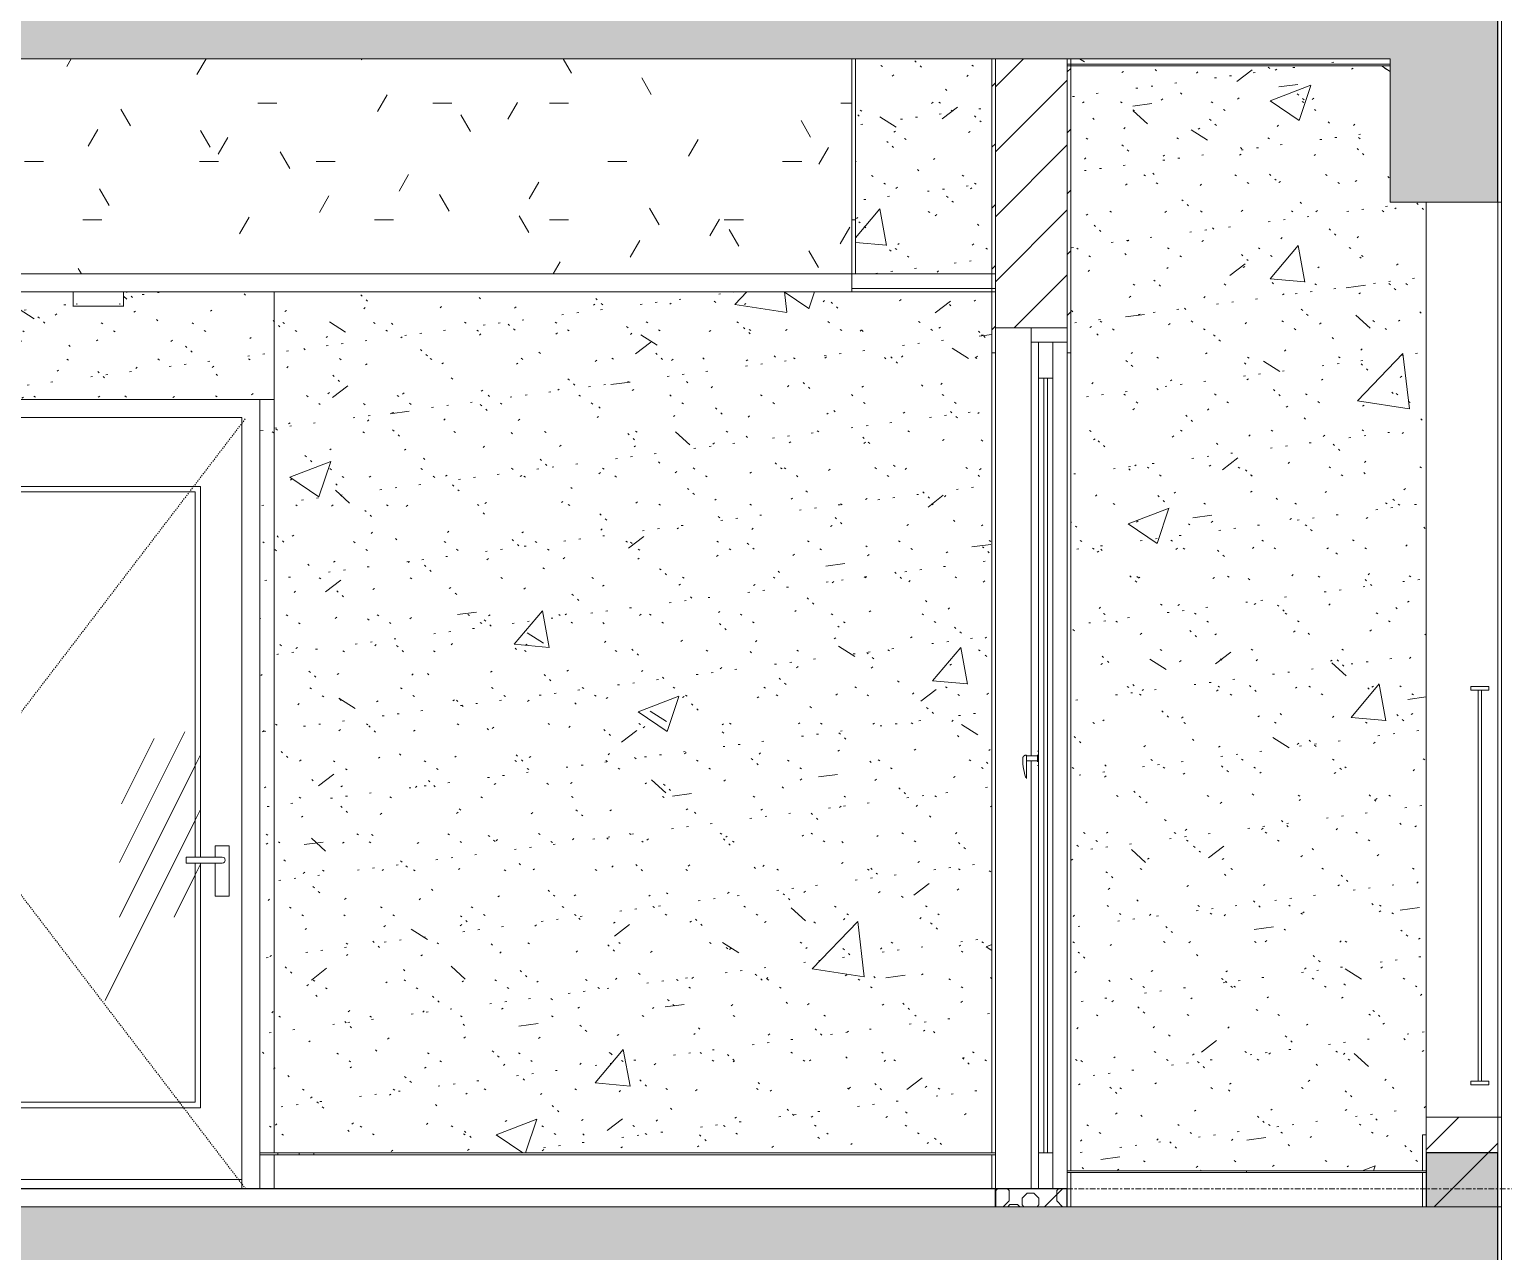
# Model space of a CAD drawing. Header units: millimetres. Extents: x 26124 to 258712, y -8723 to 35400.
# Drawn here: x 123161 to 127269, y 12225 to 15632 of the extents above; entities that cross this region are included whole.
import ezdxf

# ---------------------------------------------------------------- set-up
doc = ezdxf.new("R2010")
doc.units = ezdxf.units.MM
for name, pattern in [('Centre', [31.75, 6.35, -4.7625, 15.875, -4.7625]), ('Dash', [6.35, 3.175, -3.175]), ('Grid Line', [22.225, 12.7, -3.175, 3.175, -3.175])]:
    doc.linetypes.add(name, pattern=pattern)
for name, color, linetype, lineweight in [('0-1', 7, 'Continuous', 5), ('A-CLNG', 13, 'Continuous', 9), ('A-CLNG-1', 250, 'Continuous', 18), ('A-CLNG-2', 7, 'Continuous', 9), ('A-CLNG-PATT-1', 7, 'Continuous', 9), ('A-CLNG-PATT-2', 9, 'Continuous', 9), ('A-DETL-GENF-1', 7, 'Continuous', 9), ('A-DETL-GENF-HDLN-1', 7, 'Dash', 9), ('A-DETL-GENF-HDLN-2', 1, 'Continuous', 9), ('A-DETL-MEDM', 33, 'Continuous', 18), ('A-DOOR', 31, 'Continuous', 9), ('A-DOOR-1', 7, 'Continuous', 9), ('A-DOOR-FRAM', 31, 'Continuous', 9), ('A-DOOR-GLAZ', 31, 'Continuous', 9), ('A-FLOR-1', 10, 'Continuous', 25), ('A-FLOR-HRAL', 11, 'Continuous', 9), ('A-FLOR-HRAL-1', 253, 'Continuous', 9), ('A-FLOR-LEVL-2', 51, 'Centre', 9), ('A-FLOR-PATT-2', 9, 'Continuous', 9), ('A-WALL', 113, 'Continuous', 9), ('A-WALL-1', 113, 'Continuous', 18), ('A-WALL-PATT-1', 7, 'Continuous', 9), ('A-WALL-PATT-2', 9, 'Continuous', 9), ('A-WALL-PATT-4', 111, 'Continuous', 9), ('E-LITE-EQPM', 33, 'Continuous', 9), ('E-LITE-EQPM-1', 7, 'Continuous', 9), ('I-WALL-1', 250, 'Continuous', 18), ('I-WALL-2', 7, 'Continuous', 9), ('S-BEAM-1', 12, 'Continuous', 5), ('S-BEAM-2', 10, 'Continuous', 25), ('S-COLS', 52, 'Continuous', 9), ('S-COLS-1', 7, 'Continuous', 9), ('S-GRID-1', 1, 'Grid Line', 9)]:
    doc.layers.add(name, color=color, linetype=linetype, lineweight=lineweight)
pattern_1 = [(37.5, (80880.3, 14125), (-5.1206, 156.61216), [5.364, -118.181, 5.364, -132.812, -132.08]), (37.5, (80880.3, 14125), (-5.1206, 156.61216), [-261.722, 5.364, -126.716]), (7.5, (80880.3, 14125), (143.847, 229.3842), [5.364, -61.285, 5.364, -105.989, -42.672]), (7.5, (80880.3, 14125), (143.847, 229.3842), [-178.003, 5.364, -37.308]), (327.5, (80780.33, 14125), (253.11758, 0.46008), [5.364, -35.276, 5.364, -140.94, -191.008]), (327.5, (80780.33, 14125), (253.11758, 0.46008), [-186.944, 5.364, -185.644]), (317.5, (80780.33, 14125), (244.3381, 71.3376), [5.364, -14.956, 5.364, -90.546, -109.728]), (317.5, (80780.33, 14125), (244.3381, 71.3376), [-116.23, 5.364, -104.364])]
pattern_2 = [(50, (80880.3, 14125), (1165.978, -102.01), [121.92, -1341.12]), (355, (80880.3, 14125), (-225.554, 1222.763), [97.536, -1072.896]), (100.451, (80977.5, 14116.5), (940.433, 1120.746), [103.616, -1139.776]), (46.184, (80880.3, 14450.1), (1734.906, -269.074), [182.88, -2011.68]), (96.636, (81024.9, 14427.7), (1519.377, 1583.536), [155.424, -1709.665]), (351.184, (80880.3, 14450.1), (1519.39, 1583.52), [146.304, -1609.344]), (21, (81042.9, 14368.8), (970.332, -654.498), [121.92, -1341.12]), (326, (81042.9, 14368.8), (395.533, 1178.804), [97.536, -1072.896]), (71.451, (81123.7, 14314.3), (1365.87, 524.296), [103.616, -1139.776]), (37.5, (80880.3, 14125), (19.767, 541.1527), [53.645, -1006.246, 53.645, -1035.507, -1076.96]), (37.5, (80880.3, 14125), (19.767, 541.1527), [-2149.043, 53.645, -1023.315]), (7.5, (80880.3, 14125), (427.646, 641.156), [53.645, -567.334, 53.645, -981.862, -410.464]), (7.5, (80880.3, 14125), (427.646, 641.156), [-1656.486, 53.645, -356.819]), (327.5, (80517.8, 14125), (867.782, -36.665), [53.645, -352.755, 53.645, -1214.323, -1682.496]), (327.5, (80517.8, 14125), (867.782, -36.665), [-1674.368, 53.645, -1628.851]), (317.5, (80355.2, 14125), (948.028, 162.731), [53.645, -474.675, 53.645, -788.416, -1194.816]), (317.5, (80355.2, 14125), (948.028, 162.731), [-1370.38, 53.645, -1141.17])]
pattern_3 = [(45, (80880.3, 14125), (-84.8528, 84.8528), [])]
pattern_4 = [(63.435, (81083.5, 14226.6), (-817.87, 2453.59), [1016, -609.6, 1016, -609.6, -1292.49]), (63.435, (81083.5, 14226.6), (-817.87, 2453.59), [-3251.2, 406.4, -886.09]), (63.435, (81032.7, 14277.4), (-817.87, 2453.59), [812.8, -1016, 609.6, -609.6, -1495.69]), (63.435, (81032.7, 14277.4), (-817.87, 2453.59), [-3048, 711.2, -784.49]), (63.435, (81032.7, 14429.8), (-817.87, 2453.59), [609.6, -1219.2, 406.4, -609.6, -1698.89]), (63.435, (81032.7, 14429.8), (-817.87, 2453.59), [-2844.8, 914.4, -784.49]), (63.435, (81185.1, 14277.4), (-817.87, 2453.59), [609.6, -1219.2, 508, -2206.89]), (63.435, (81337.5, 14429.8), (-817.87, 2453.59), [304.8, -1524, 203.2, -2511.69]), (63.435, (81083.5, 14683.8), (-817.87, 2453.59), [203.2, -1524, 203.2, -812.8, -1800.49]), (63.435, (81083.5, 14683.8), (-817.87, 2453.59), [-2743.2, 508, -1292.49]), (63.435, (81997.9, 14531.4), (-817.87, 2453.59), [1016, -1524, 1219.2, -804.81]), (63.435, (81997.9, 14379), (-817.87, 2453.59), [1422.4, -1016, 1524, -601.61]), (63.435, (82099.5, 14429.8), (-817.87, 2453.59), [1625.6, -812.8, 1219.2, -886.09]), (63.435, (82251.9, 14582.2), (-817.87, 2453.59), [1016, -1422.4, 812.8, -1292.49]), (63.435, (82099.5, 14887), (-817.87, 2453.59), [508, -2032, 609.6, -1394.09]), (63.435, (82404.3, 14734.6), (-817.87, 2453.59), [406.4, -2032, 406.4, -1698.89])]
pattern_5 = [(45, (80880.3, 14125), (-90.50967, 90.50967), [])]

# ---------------------------------------------------------------- blocks, each defined once
blk = doc.blocks.new('NCV_TKTC_KET CAU_rvt-1-TKCS_MẶT CẮT 3')
at = {"layer": 'S-BEAM-1'}
blk.add_hatch(color=256, dxfattribs=at).paths.add_polyline_path([(127252.6, 12300), (127252.5, 12500), (127052.6, 12500), (127052.6, 12350), (127252.5, 12350), (127252.5, 12300)])
at = {"layer": 'S-BEAM-2'}
for p, q in [((127252.6, 15150), (127252.6, 15700)), ((127252.6, 12500), (127052.6, 12500)), ((127052.6, 12500), (127052.6, 12350)), ((127252.6, 12300), (127252.6, 12500)), ((127252.6, 11750), (127252.6, 12300))]:
    blk.add_line(p, q, dxfattribs=at)
at = {"layer": 'S-COLS-1'}
blk.add_line((126552.6, 12445), (126552.6, 12450), dxfattribs=at)
blk = doc.blocks.new('DOOR_CW_01 CANH MO-PANEL KINH - DIW_01-900x2200-CỬA GỖ VÂN LAMINATE-553375-TKCS_MẶT CẮT 3')
at = {"layer": 'A-DOOR-1'}
for p, q in [((123842.9, 7800), (123732.6, 7800)), ((123852.6, 5695), (123852.6, 5700)), ((123852.6, 5695), (123852.6, 5700)), ((123852.6, 5695), (123852.6, 5700)), ((123912.6, 5695), (123912.6, 5700)), ((123952.6, 5700), (123952.6, 5695)), ((123952.6, 5700), (123952.6, 5695)), ((123952.6, 5695), (123952.6, 5700))]:
    blk.add_line(p, q, dxfattribs=at)
blk = doc.blocks.new('DOOR_CW_01 CANH MO-PANEL KINH - DIG_01-900x2200-CỬA NHÔM KÍNH-V31-TKCS_MẶT CẮT 3')
at = {"layer": 'A-DETL-GENF-HDLN-2'}
h = blk.add_hatch(dxfattribs=at)
h.set_pattern_fill('FP_13', color=256, style=0, pattern_type=2)
h.set_pattern_definition(pattern_4)
h.paths.add_polyline_path([(123067.6, 12626), (123637.6, 12626), (123637.6, 13307.5), (123622.6, 13307.5), (123622.6, 12641), (123082.6, 12641), (123082.6, 14343), (123622.6, 14343), (123622.6, 13324.5), (123637.6, 13324.5), (123637.6, 14358), (123067.6, 14358), (123067.6, 12641)])
h = blk.add_hatch(dxfattribs=at)
h.set_pattern_fill('FP_13', color=256, style=0, pattern_type=2)
h.set_pattern_definition(pattern_4)
h.paths.add_polyline_path([(123499, 12641), (123622.6, 12641), (123622.6, 13307.5), (123596.8, 13307.5), (123596.8, 13324.5), (123622.6, 13324.5), (123622.6, 14343), (123082.6, 14343), (123082.6, 12641)])
at = {"layer": 'A-DETL-GENF-HDLN-1'}
for p, q in [((122942.6, 13473.5), (123762.6, 14547)), ((123762.6, 12400), (122942.6, 13473.5))]:
    blk.add_line(p, q, dxfattribs=at)
at = {"layer": 'A-DOOR-1'}
for p, q in [((122952.6, 12400), (122952.6, 14550)), ((122952.6, 14550), (123752.6, 14550)), ((123752.6, 14550), (123752.6, 12400)), ((123067.6, 14358), (123637.6, 14358)), ((123067.6, 12626), (123067.6, 14358)), ((123622.6, 14343), (123082.6, 14343)), ((123082.6, 14343), (123082.6, 12641)), ((123622.6, 13324.5), (123622.6, 14343)), ((123637.6, 14358), (123637.6, 13324.5)), ((123677.8, 13356), (123677.8, 13324.5)), ((123717.3, 13356), (123677.8, 13356)), ((123717.3, 13216), (123717.3, 13356)), ((123596.8, 13324.5), (123622.6, 13324.5)), ((123596.8, 13307.5), (123596.8, 13324.5)), ((123697.6, 13324.5), (123622.6, 13324.5)), ((123622.6, 13307.5), (123596.8, 13307.5)), ((123622.6, 12641), (123622.6, 13307.5)), ((123697.6, 13307.5), (123622.6, 13307.5)), ((123637.6, 13307.5), (123637.6, 12626)), ((123677.8, 13307.5), (123677.8, 13216)), ((123677.8, 13216), (123717.3, 13216)), ((123637.6, 12626), (123067.6, 12626)), ((123082.6, 12641), (123622.6, 12641)), ((122902.6, 12500), (122902.6, 12400)), ((123802.6, 12495), (123802.6, 12500)), ((122952.6, 12426), (123752.6, 12426))]:
    blk.add_line(p, q, dxfattribs=at)
for start, end in [(0, 90), (270, 0)]:
    blk.add_arc((123697.6, 13316), 8.5, start, end, dxfattribs=at)
blk = doc.blocks.new('Railing - Railing-915954-TKCS_MẶT CẮT 3')
at = {"layer": 'A-FLOR-HRAL-1'}
for p, q in [((126062.564287, 5645), (126052.564287, 5645)), ((126062.564287, 5550), (126062.564287, 5645)), ((126062.564287, 5645), (127042.564287, 5645)), ((127052.564287, 5645), (127042.564287, 5645)), ((127042.564287, 5645), (127042.564287, 5550)), ((127052.564287, 5550), (127052.564287, 5645))]:
    blk.add_line(p, q, dxfattribs=at)
blk = doc.blocks.new('Railing - Railing-915952-TKCS_MẶT CẮT 3')
at = {"layer": 'A-FLOR-HRAL-1'}
for p, q in [((123802.5, 5600), (123802.5, 5695)), ((123802.5, 5695), (123842.6, 5695))]:
    blk.add_line(p, q, dxfattribs=at)
blk = doc.blocks.new('Railing - Railing-915947-TKCS_MẶT CẮT 3')
at = {"layer": 'A-FLOR-HRAL-1'}
for p, q in [((123842.564287, 5600), (123842.564287, 5695)), ((123842.564287, 5695), (125842.564287, 5695)), ((125852.564287, 5695), (125842.564287, 5695)), ((125842.564287, 5695), (125842.564287, 5600))]:
    blk.add_line(p, q, dxfattribs=at)
blk = doc.blocks.new('CL_01-VÁCH DỰNG THẠCH CAO CĂN HỘ LOẠI 1-5D6 - CL_01-VÁCH DỰNG THẠCH CAO CĂN HỘ LOẠI 1A-5-V33-TKCS_MẶT CẮT 3')
at = {"layer": 'A-CLNG-PATT-1'}
h = blk.add_hatch(dxfattribs=at)
h.set_pattern_fill('FP_4', color=256, style=0, pattern_type=2)
h.set_pattern_definition([(0, (80880.3, 14125), (1300.48, 325.12), [53.645, -921.715, 53.645, -6123.635]), (0, (80880.3, 14125), (1300.48, 325.12), [-1029.005, -921.715, 53.645, -1897.075, -3251.2]), (0, (80880.3, 14125), (1300.48, 325.12), [-3901.44, 53.645, -921.715, 53.645, -2222.195]), (0, (80880.3, 14125), (1300.48, 325.12), [-4930.445, -596.595, 53.645, -1571.955]), (120, (81367.98, 14287.56), (-931.8022, 963.6887), [53.645, -921.715, -6177.28]), (120, (81367.98, 14287.56), (-931.8022, 963.6887), [-975.36, 53.645, -921.715, -5201.92]), (120, (81367.98, 14287.56), (-931.8022, 963.6887), [-1950.72, 53.645, -1897.075, -3251.2]), (120, (81367.98, 14287.56), (-931.8022, 963.6887), [-3901.44, 53.645, -921.715, -2275.84]), (120, (81367.98, 14287.56), (-931.8022, 963.6887), [-4876.8, 53.645, -596.595, -1625.6]), (120, (81367.98, 14287.56), (-931.8022, 963.6887), [-5527.04, 53.645, -1571.955]), (240, (81530.54, 14937.8), (-368.6778, -1288.8087), [53.645, -921.715, -6177.28]), (240, (81530.54, 14937.8), (-368.6778, -1288.8087), [-975.36, 53.645, -921.715, -5201.92]), (240, (81530.54, 14937.8), (-368.6778, -1288.8087), [-1950.72, 53.645, -1897.075, -3251.2]), (240, (81530.54, 14937.8), (-368.6778, -1288.8087), [-3901.44, 53.645, -921.715, -2275.84]), (240, (81530.54, 14937.8), (-368.6778, -1288.8087), [-4876.8, 53.645, -596.595, -1625.6]), (240, (81530.54, 14937.8), (-368.6778, -1288.8087), [-5527.04, 53.645, -1571.955])])
h.paths.add_polyline_path([(119852.6, 14950), (119852.6, 15550), (119842.6, 15550), (119842.6, 14950)])
h.paths.add_polyline_path([(125452.7, 14950), (125462.7, 14950), (125462.7, 15550), (125452.7, 15550), (125452.7, 14965.1)])
at = {"layer": 'A-CLNG-PATT-2'}
h = blk.add_hatch(dxfattribs=at)
h.set_pattern_fill('FP_2', color=256, style=0, pattern_type=2)
h.set_pattern_definition([(0, (80880.3, 14125), (650.24, 162.56), [53.645, -434.035, 53.645, -434.035, -2600.96]), (0, (80880.3, 14125), (650.24, 162.56), [-975.36, 53.645, -921.715, 53.645, -434.035, -1137.92]), (0, (80880.3, 14125), (650.24, 162.56), [-2438.4, 53.645, -271.475, 53.645, -759.155]), (120, (81124.14, 14206.28), (-465.9011, 481.84436), [53.645, -434.035, 53.645, -3034.995]), (120, (81124.14, 14206.28), (-465.9011, 481.84436), [-541.325, -434.035, 53.645, -921.715, -1625.6]), (120, (81124.14, 14206.28), (-465.9011, 481.84436), [-1950.72, 53.645, -434.035, 53.645, -1084.275]), (120, (81124.14, 14206.28), (-465.9011, 481.84436), [-2492.045, -271.475, 53.645, -759.155]), (240, (81205.42, 14531.4), (-184.3389, -644.40436), [53.645, -434.035, 53.645, -3034.995]), (240, (81205.42, 14531.4), (-184.3389, -644.40436), [-541.325, -434.035, 53.645, -921.715, -1625.6]), (240, (81205.42, 14531.4), (-184.3389, -644.40436), [-1950.72, 53.645, -434.035, 53.645, -1084.275]), (240, (81205.42, 14531.4), (-184.3389, -644.40436), [-2492.045, -271.475, 53.645, -759.155])])
h.paths.add_polyline_path([(119852.6, 14950), (125452.7, 14950), (125452.6, 15550), (122953, 15550), (122952.5, 15150), (122652.5, 15150), (122652.5, 15550), (119852.6, 15550), (119852.6, 14965.1)])
at = {"layer": 'A-CLNG-1'}
for p, q in [((125452.7, 15550), (125452.7, 14950)), ((125462.7, 14950), (125462.7, 15550)), ((125452.7, 14950), (125462.7, 14950))]:
    blk.add_line(p, q, dxfattribs=at)
at = {"layer": 'A-CLNG-2'}
blk.add_line((125452.6, 14950), (119852.6, 14950), dxfattribs=at)
blk = doc.blocks.new('LIC_09 - ĐÈN LED DOWNLIGHT ÂM TRẦN_ P_9W - 6000K - LIC_09 - ĐÈN LED DOWNLIGHT ÂM TRẦN_ P_9W_ ÁNH SÁNG TRẮNG 6000K-517041-TKCS_MẶT CẮT 3')
at = {"layer": 'E-LITE-EQPM-1'}
for p, q in [((123282.9, 8100), (123282.9, 8060)), ((123422.9, 8060), (123422.9, 8100)), ((123424.2, 8060), (123281.6, 8060)), ((123352.9, 8060), (123282.9, 8060)), ((123292.9, 8068), (123292.9, 8065)), ((123422.9, 8060), (123352.9, 8060)), ((123412.9, 8065), (123412.9, 8068))]:
    blk.add_line(p, q, dxfattribs=at)
blk = doc.blocks.new('NCV_TKTC_TANG 3 - 4_rvt-1-TKCS_MẶT CẮT 3')
at = {"layer": 'A-FLOR-PATT-2'}
h = blk.add_hatch(dxfattribs=at)
h.set_pattern_fill('FP_3', color=256, style=0, pattern_type=2)
h.set_pattern_definition([(180, (81052.7, 14216.3), (-2e-14, -203.2), [19.239, -183.961]), (135, (81066.3, 14202.7), (-203.19986, 1e-14), [19.239, -268.129]), (90, (81066.3, 14183.47), (-203.2, 1e-14), [19.239, -183.961]), (45, (81052.7, 14169.86), (0, 203.19986), [19.239, -268.129]), (0, (81033.46, 14169.86), (0, 203.2), [19.239, -183.961]), (315, (81019.86, 14183.47), (203.19986, 0), [19.239, -268.129]), (270, (81019.86, 14202.7), (203.2, 1e-14), [19.239, -183.961]), (225, (81033.46, 14216.31), (1e-14, -203.19986), [19.239, -268.129]), (180, (81007.18, 14184.3), (-2e-14, -203.2), [22.055, -181.145]), (135, (81022.78, 14168.71), (-203.19986, 1e-14), [22.055, -265.314]), (90, (81022.78, 14146.66), (-203.2, 1e-14), [22.055, -181.145]), (45, (81007.18, 14131.06), (0, 203.19986), [22.055, -265.314]), (0, (80985.13, 14131.06), (0, 203.2), [22.055, -181.145]), (315, (80969.54, 14146.66), (203.19986, 0), [22.055, -265.314]), (270, (80969.54, 14168.71), (203.2, 1e-14), [22.055, -181.145]), (225, (80985.13, 14184.3), (1e-14, -203.19986), [22.055, -265.314]), (180, (80914.68, 14169.67), (-2e-14, -203.2), [14.547, -188.653]), (135, (80924.96, 14159.39), (-203.19986, 1e-14), [14.547, -272.821]), (90, (80924.96, 14144.84), (-203.2, 1e-14), [14.547, -188.653]), (45, (80914.68, 14134.56), (0, 203.19986), [14.547, -272.821]), (0, (80900.13, 14134.56), (0, 203.2), [14.547, -188.653]), (315, (80889.85, 14144.84), (203.19986, 0), [14.547, -272.821]), (270, (80889.85, 14159.39), (203.2, 1e-14), [14.547, -188.653]), (225, (80900.13, 14169.67), (1e-14, -203.19986), [14.547, -272.821]), (90, (80983.32, 14194.78), (-203.2, 1e-14), [29.097, -174.103]), (45, (80962.74, 14174.2), (0, 203.19986), [29.097, -258.271]), (0, (80933.65, 14174.2), (0, 203.2), [29.097, -174.103]), (315, (80913.07, 14194.78), (203.19986, 0), [29.097, -258.271]), (270, (80913.07, 14223.87), (203.2, 1e-14), [29.097, -174.103]), (225, (80933.65, 14244.45), (1e-14, -203.19986), [29.097, -258.271]), (180, (80962.74, 14244.45), (-2e-14, -203.2), [29.097, -174.103]), (135, (80983.32, 14223.87), (-203.19986, 1e-14), [29.097, -258.271]), (90, (81062.35, 14261.4), (-203.2, 1e-14), [37.075, -166.125]), (45, (81036.13, 14235.19), (0, 203.19986), [37.075, -250.293]), (0, (80999.05, 14235.19), (0, 203.2), [37.075, -166.125]), (315, (80972.84, 14261.4), (203.19986, 0), [37.075, -250.293]), (270, (80972.84, 14298.48), (203.2, 1e-14), [37.075, -166.125]), (225, (80999.05, 14324.7), (1e-14, -203.19986), [37.075, -250.293]), (180, (81036.13, 14324.7), (-2e-14, -203.2), [37.075, -166.125]), (135, (81062.35, 14298.48), (-203.19986, 1e-14), [37.075, -250.293]), (90, (80938.85, 14272.68), (-203.2, 1e-14), [19.242, -183.958]), (45, (80925.24, 14259.07), (0, 203.19986), [19.242, -268.127]), (0, (80906, 14259.07), (0, 203.2), [19.242, -183.958]), (315, (80892.4, 14272.68), (203.19986, 0), [19.242, -268.127]), (270, (80892.4, 14291.92), (203.2, 1e-14), [19.242, -183.958]), (225, (80906, 14305.53), (1e-14, -203.19986), [19.242, -268.127]), (180, (80925.24, 14305.53), (-2e-14, -203.2), [19.242, -183.958]), (135, (80938.85, 14291.92), (-203.19986, 1e-14), [19.242, -268.127])])
h.paths.add_polyline_path([(125852.6, 12350), (126052.6, 12350), (126052.6, 12400), (125852.6, 12400)])
at = {"layer": 'A-WALL-PATT-1'}
h = blk.add_hatch(dxfattribs=at)
h.set_pattern_fill('FP_5', color=256, style=0, pattern_type=2)
h.set_pattern_definition(pattern_3)
h.paths.add_polyline_path([(125842.6, 14730), (125852.6, 14730), (125852.6, 15550), (125842.6, 15550), (125842.6, 14965.1)])
h = blk.add_hatch(dxfattribs=at)
h.set_pattern_fill('FP_5', color=256, style=0, pattern_type=2)
h.set_pattern_definition(pattern_3)
h.paths.add_polyline_path([(126052.6, 14730), (126062.6, 14730), (126062.6, 15550), (126052.6, 15550), (126052.6, 14965.1)])
at = {"layer": 'A-WALL-PATT-2'}
h = blk.add_hatch(dxfattribs=at)
h.set_pattern_fill('FP_6', color=256, style=0, pattern_type=2)
h.set_pattern_definition(pattern_2)
h.paths.add_polyline_path([(124311.1, 12500), (125842.6, 12500), (125842.6, 14900), (123852.9, 14900), (123852.9, 12500)])
h.paths.add_polyline_path([(125842.6, 14950), (125842.6, 15550), (125462.7, 15550), (125462.7, 14950)])
h = blk.add_hatch(dxfattribs=at)
h.set_pattern_fill('FP_7', color=256, style=0, pattern_type=2)
h.set_pattern_definition(pattern_1)
h.paths.add_polyline_path([(124311.1, 12500), (125842.6, 12500), (125842.6, 14900), (123852.9, 14900), (123852.9, 12500)])
h.paths.add_polyline_path([(125842.6, 14950), (125842.6, 15550), (125462.7, 15550), (125462.7, 14950)])
h = blk.add_hatch(dxfattribs=at)
h.set_pattern_fill('FP_6', color=256, style=0, pattern_type=2)
h.set_pattern_definition(pattern_2)
h.paths.add_polyline_path([(126747.7, 12450), (127042.6, 12450), (127042.6, 12550), (127052.6, 12550), (127052.6, 15150), (126952.5, 15150), (126952.5, 15530), (126062.6, 15530), (126062.6, 12450)])
h.paths.add_polyline_path([(126952.5, 15535), (126952.5, 15550), (126062.6, 15550), (126062.6, 15535), (126747.7, 15535)])
h = blk.add_hatch(dxfattribs=at)
h.set_pattern_fill('FP_7', color=256, style=0, pattern_type=2)
h.set_pattern_definition(pattern_1)
h.paths.add_polyline_path([(126747.7, 12450), (127042.6, 12450), (127042.6, 12550), (127052.6, 12550), (127052.6, 15150), (126952.5, 15150), (126952.5, 15530), (126062.6, 15530), (126062.6, 12450)])
h.paths.add_polyline_path([(126952.5, 15535), (126952.5, 15550), (126062.6, 15550), (126062.6, 15535), (126747.7, 15535)])
h = blk.add_hatch(dxfattribs=at)
h.set_pattern_fill('FP_6', color=256, style=0, pattern_type=2)
h.set_pattern_definition(pattern_2)
h.paths.add_polyline_path([(122902.6, 12500), (122902.6, 14600), (123802.6, 14600), (123802.6, 12500), (123842.9, 12500), (123842.9, 14900), (123422.6, 14900), (123422.6, 14860), (123282.6, 14860), (123282.6, 14900), (122862.6, 14900), (122862.6, 12500)])
h = blk.add_hatch(dxfattribs=at)
h.set_pattern_fill('FP_7', color=256, style=0, pattern_type=2)
h.set_pattern_definition(pattern_1)
h.paths.add_polyline_path([(122902.6, 12500), (122902.6, 14600), (123802.6, 14600), (123802.6, 12500), (123842.9, 12500), (123842.9, 14900), (123422.6, 14900), (123422.6, 14860), (123282.6, 14860), (123282.6, 14900), (122862.6, 14900), (122862.6, 12500)])
h = blk.add_hatch(dxfattribs=at)
h.set_pattern_fill('FP_7', color=256, style=0, pattern_type=2)
h.set_pattern_definition(pattern_1)
h.paths.add_polyline_path([(123852.9, 12500), (123852.9, 14900), (123842.9, 14900), (123842.9, 12500)])
at = {"layer": 'A-CLNG-1'}
for p, q in [((126952.5, 15535), (126052.6, 15535)), ((126052.6, 15535), (126052.6, 15530)), ((126052.6, 15530), (126952.5, 15530)), ((125852.6, 14950), (125452.6, 14950)), ((125452.6, 14950), (125452.6, 14900)), ((125852.6, 14900), (125852.6, 14950)), ((125452.6, 14900), (125852.6, 14900))]:
    blk.add_line(p, q, dxfattribs=at)
at = {"layer": 'A-CLNG-2'}
for p, q in [((119852.6, 14950), (125452.6, 14950)), ((125452.6, 14900), (119852.6, 14900)), ((125852.6, 14910), (125452.6, 14910))]:
    blk.add_line(p, q, dxfattribs=at)
at = {"layer": 'A-FLOR-1'}
for p, q in [((125852.6, 12400), (119052.6, 12400)), ((125852.6, 12350), (125852.6, 12400)), ((126052.6, 12400), (125852.6, 12400)), ((125852.6, 12400), (125852.6, 12350)), ((126052.6, 12350), (126052.6, 12400))]:
    blk.add_line(p, q, dxfattribs=at)
at = {"layer": 'I-WALL-1'}
for p, q in [((125842.6, 15550), (125842.6, 14730)), ((125852.6, 14730), (125852.6, 15550)), ((126052.6, 15550), (126052.6, 14730)), ((126062.6, 14730), (126062.6, 15550)), ((125842.6, 14730), (125852.6, 14730)), ((126052.6, 14730), (126062.6, 14730)), ((127042.6, 12550), (127042.6, 12450)), ((127052.6, 12550), (127042.6, 12550)), ((127052.6, 12450), (127052.6, 12550)), ((127042.6, 12450), (127052.6, 12450))]:
    blk.add_line(p, q, dxfattribs=at)
at = {"layer": 'I-WALL-2'}
for p, q in [((127052.6, 12600), (127052.6, 15150)), ((123842.9, 12500), (123842.9, 14900)), ((125842.6, 12500), (125842.6, 14730)), ((126062.6, 14730), (126062.6, 12450)), ((122902.6, 14600), (123802.6, 14600)), ((123802.6, 14600), (123802.6, 12500)), ((123802.6, 12500), (123842.9, 12500)), ((123852.9, 12500), (123842.9, 12500)), ((123852.9, 12500), (125842.6, 12500)), ((125852.6, 12500), (125842.6, 12500)), ((126062.6, 12450), (126052.6, 12450)), ((126062.6, 12450), (127042.6, 12450))]:
    blk.add_line(p, q, dxfattribs=at)
at = {"layer": 'A-CLNG'}
blk.add_blockref('CL_01-VÁCH DỰNG THẠCH CAO CĂN HỘ LOẠI 1-5D6 - CL_01-VÁCH DỰNG THẠCH CAO CĂN HỘ LOẠI 1A-5-V33-TKCS_MẶT CẮT 3', (0, 0), dxfattribs=at)
at = {"layer": 'A-DOOR'}
for name, p in [('DOOR_CW_01 CANH MO-PANEL KINH - DIW_01-900x2200-CỬA GỖ VÂN LAMINATE-553375-TKCS_MẶT CẮT 3', (0, 6800)), ('DOOR_CW_01 CANH MO-PANEL KINH - DIG_01-900x2200-CỬA NHÔM KÍNH-V31-TKCS_MẶT CẮT 3', (0, 0))]:
    blk.add_blockref(name, p, dxfattribs=at)
at = {"layer": 'A-FLOR-HRAL'}
for name in ['Railing - Railing-915952-TKCS_MẶT CẮT 3', 'Railing - Railing-915947-TKCS_MẶT CẮT 3', 'Railing - Railing-915954-TKCS_MẶT CẮT 3']:
    blk.add_blockref(name, (0, 6800), dxfattribs=at)
at = {"layer": 'E-LITE-EQPM'}
blk.add_blockref('LIC_09 - ĐÈN LED DOWNLIGHT ÂM TRẦN_ P_9W - 6000K - LIC_09 - ĐÈN LED DOWNLIGHT ÂM TRẦN_ P_9W_ ÁNH SÁNG TRẮNG 6000K-517041-TKCS_MẶT CẮT 3', (-0.4, 6800), dxfattribs=at)
blk = doc.blocks.new('Railing - 10mm-1251313-TKCS_MẶT CẮT 3')
at = {"layer": 'A-FLOR-HRAL'}
for p, q in [((33697.564287, 2500), (33697.564287, 3590)), ((33707.564287, 2500), (33707.564287, 3590))]:
    blk.add_line(p, q, dxfattribs=at)
blk = doc.blocks.new('Railing - Railing-3818003-TKCS_MẶT CẮT 3')
at = {"layer": 'A-FLOR-HRAL'}
for p, q in [((127227.6, 13800), (127177.6, 13800)), ((127177.6, 13800), (127177.6, 13790)), ((127177.6, 13790), (127227.6, 13790)), ((127227.6, 13790), (127227.6, 13800)), ((127227.6, 12700), (127177.6, 12700)), ((127177.6, 12700), (127177.6, 12690)), ((127227.6, 12690), (127227.6, 12700)), ((127177.6, 12690), (127227.6, 12690))]:
    blk.add_line(p, q, dxfattribs=at)
at = {"extrusion": (0, 0, -1), "zscale": -1}
blk.add_blockref('Railing - 10mm-1251313-TKCS_MẶT CẮT 3', (-160905.1, 10200), dxfattribs=at)
blk = doc.blocks.new('DEG_02-DEG_03 - DEG_02-2500x2400mm-CỬA ĐI 02 CÁNH TRƯỢT-V48-TKCS_MẶT CẮT 3')
at = {"layer": 'A-DOOR'}
for p, q in [((125972.6, 7960), (125972.6, 7860)), ((126012.6, 7960), (125972.6, 7960)), ((126012.6, 7860), (126012.6, 7960)), ((125972.6, 7860), (126012.6, 7860)), ((125972.6, 5700), (125972.6, 7860)), ((126012.6, 5700), (126012.6, 7860)), ((125972.6, 6820), (125969.6, 6820)), ((125939.6, 6808.7), (125939.6, 6799.2)), ((125939.6, 6807.4), (125939.6, 6808.7)), ((125969.6, 6807), (125939.6, 6807)), ((125939.6, 6806.1), (125939.6, 6806.8)), ((125939.6, 6799.2), (125939.6, 6745.2)), ((125939.6, 6793), (125969.6, 6793)), ((125969.6, 6800), (125969.6, 6810)), ((125969.6, 6790), (125969.6, 6800)), ((125969.6, 6780), (125972.6, 6780)), ((125939.6, 6745.2), (125939.6, 6743.7)), ((125939.6, 6743.7), (125939.6, 6745.2)), ((125972.6, 5700), (125972.6, 5600)), ((126012.6, 5700), (125972.6, 5700)), ((126012.6, 5600), (126012.6, 5700)), ((125972.6, 5600), (126012.6, 5600))]:
    blk.add_line(p, q, dxfattribs=at)
at = {"layer": 'A-DOOR', "flags": 128}
for points in [[(125928.6, 6799.2), (125928.6, 6799.6), (125928.6, 6800), (125928.7, 6800.3), (125928.7, 6800.7), (125928.8, 6801.1), (125928.9, 6801.5), (125929, 6801.8), (125929.1, 6802.2), (125929.2, 6802.5), (125929.4, 6802.9), (125929.5, 6803.2), (125929.7, 6803.6), (125929.9, 6803.9), (125930.1, 6804.2), (125930.3, 6804.5), (125930.5, 6804.9), (125930.7, 6805.2), (125931, 6805.4), (125931.2, 6805.7), (125931.5, 6806), (125931.8, 6806.3), (125932, 6806.5), (125932.3, 6806.7), (125932.6, 6807), (125933, 6807.2), (125933.3, 6807.4), (125933.6, 6807.5), (125933.9, 6807.7), (125934.3, 6807.9), (125934.6, 6808), (125935, 6808.2), (125935.4, 6808.3), (125935.7, 6808.4), (125936.1, 6808.5), (125936.5, 6808.5), (125936.8, 6808.6), (125937.2, 6808.6), (125937.6, 6808.7), (125938, 6808.7), (125938.1, 6808.7)], [(125937.7, 6745.2), (125935.7, 6751.5), (125933.9, 6757.8), (125932.4, 6764.2), (125931.1, 6770.7), (125930.1, 6777.2), (125929.3, 6783.8), (125928.9, 6790.3), (125928.6, 6796.9), (125928.6, 6799.2)], [(125939.6, 6808.7), (125939.5, 6808.7), (125939.4, 6808.7), (125939.4, 6808.7), (125939.3, 6808.7), (125939.3, 6808.7), (125939.2, 6808.7), (125939.1, 6808.7), (125939.1, 6808.7), (125939, 6808.7), (125939, 6808.7), (125938.9, 6808.7), (125938.9, 6808.7), (125938.8, 6808.7), (125938.8, 6808.7), (125938.7, 6808.7), (125938.7, 6808.7), (125938.6, 6808.7), (125938.6, 6808.7), (125938.5, 6808.7), (125938.5, 6808.7), (125938.4, 6808.7), (125938.4, 6808.7), (125938.4, 6808.7), (125938.3, 6808.7), (125938.3, 6808.7), (125938.3, 6808.7), (125938.2, 6808.7), (125938.2, 6808.7), (125938.2, 6808.7), (125938.2, 6808.7), (125938.1, 6808.7), (125938.1, 6808.7), (125938.1, 6808.7), (125938.1, 6808.7), (125938.1, 6808.7), (125938.1, 6808.7), (125938.1, 6808.7), (125938.1, 6808.7)], [(125938.1, 6808.7), (125938.1, 6808.7), (125938.1, 6808.7), (125938.1, 6808.7), (125938.1, 6808.7), (125938.1, 6808.7), (125938.1, 6808.7), (125938.2, 6808.7), (125938.2, 6808.7), (125938.2, 6808.7), (125938.2, 6808.7), (125938.3, 6808.7), (125938.3, 6808.7), (125938.3, 6808.7), (125938.4, 6808.7), (125938.4, 6808.7), (125938.4, 6808.7), (125938.5, 6808.7), (125938.5, 6808.7), (125938.6, 6808.7), (125938.6, 6808.7), (125938.7, 6808.7), (125938.7, 6808.7), (125938.8, 6808.7), (125938.8, 6808.7), (125938.9, 6808.7), (125938.9, 6808.7), (125939, 6808.7), (125939, 6808.7), (125939.1, 6808.7), (125939.1, 6808.7), (125939.2, 6808.7), (125939.3, 6808.7), (125939.3, 6808.7), (125939.4, 6808.7), (125939.4, 6808.7), (125939.5, 6808.7), (125939.5, 6808.7), (125939.6, 6808.7)]]:
    blk.add_lwpolyline(points, dxfattribs=at)
at = {"layer": 'A-DOOR-FRAM'}
for p, q in [((125952.6, 8000), (125952.6, 7960)), ((126052.6, 8000), (125952.6, 8000)), ((126052.6, 7960), (126052.6, 8000)), ((125952.6, 7960), (126052.6, 7960)), ((125952.6, 6806.8), (125952.6, 7960)), ((126052.6, 7930), (126052.6, 5600)), ((125952.6, 5600), (125952.6, 6793.5))]:
    blk.add_line(p, q, dxfattribs=at)
at = {"layer": 'A-DOOR-GLAZ'}
for p, q in [((125987.6, 7860), (125987.6, 5700)), ((125997.6, 7860), (125987.6, 7860)), ((125997.6, 5700), (125997.6, 7860)), ((125987.6, 5700), (125997.6, 5700))]:
    blk.add_line(p, q, dxfattribs=at)

msp = doc.modelspace()

# ---------------------------------------------------------------- hatches: boundary and pattern name
at = {"layer": 'A-DETL-GENF-1'}
h = msp.add_hatch(color=256, dxfattribs=at)
h.paths.add_polyline_path([(116152.5, 1550), (116452.5, 1550), (116452.5, 1950), (118252.6, 1950), (118252.6, 1700), (118452.6, 1700), (118452.6, 1950), (122652.5, 1950), (122652.5, 1550), (122953, 1550), (122953, 1950), (126952.5, 1950), (126952.5, 1550), (127252.5, 1550), (127252.5, 2150), (112052.6, 2150), (112052.6, 1550), (112352.5, 1550), (112352.5, 1950), (116152.5, 1950), (116152.5, 1809.6)])
h.paths.add_polyline_path([(33652.6, 1550), (33952.6, 1550), (33952.6, 2000), (37952.1, 2000), (37952.1, 1550), (38252.6, 1550), (38252.6, 1950), (42452.6, 1950), (42452.6, 1700), (42652.6, 1700), (42652.6, 1950), (44452.6, 1950), (44452.6, 1550), (44752.6, 1550), (44752.6, 1950), (48552.6, 1950), (48552.6, 1550), (48852.6, 1550), (48852.6, 2150), (33652.6, 2150), (33652.6, 1809.6)])
h.paths.add_polyline_path([(126952.5, 4950), (127252.5, 4950), (127252.5, 5550), (112052.6, 5550), (112052.6, 4950), (112352.5, 4950), (112352.5, 5350), (116152.5, 5350), (116152.5, 4950), (116452.5, 4950), (116452.5, 5350), (118252.6, 5350), (118252.6, 5100), (118452.6, 5100), (118452.6, 5350), (122652.5, 5350), (122652.5, 4950), (122953, 4950), (122953, 5350), (126952.5, 5350)])
h.paths.add_polyline_path([(44752.6, 4950), (44752.6, 5350), (48552.6, 5350), (48552.6, 4950), (48852.6, 4950), (48852.6, 5550), (33652.6, 5550), (33652.6, 4950), (33952.6, 4950), (33952.6, 5380), (37952.1, 5380), (37952.1, 4950), (38252.6, 4950), (38252.6, 5350), (42452.6, 5350), (42452.6, 5100), (42652.6, 5100), (42652.6, 5350), (44452.6, 5350), (44452.6, 4950), (44717.3, 4950)])
h.paths.add_polyline_path([(126952.5, 8350), (127252.5, 8350), (127252.5, 8950), (112052.6, 8950), (112052.6, 8350), (112352.5, 8350), (112352.5, 8750), (116152.5, 8750), (116152.5, 8350), (116452.5, 8350), (116452.5, 8750), (118252.6, 8750), (118252.6, 8500), (118452.6, 8500), (118452.6, 8750), (122652.5, 8750), (122652.5, 8350), (122953, 8350), (122953, 8750), (126952.5, 8750)])
h.paths.add_polyline_path([(33952.6, 8350), (33952.6, 8780), (37952.1, 8780), (37952.1, 8350), (38252.6, 8350), (38252.6, 8750), (42452.6, 8750), (42452.6, 8500), (42652.6, 8500), (42652.6, 8750), (44452.6, 8750), (44452.6, 8350), (44752.6, 8350), (44752.6, 8750), (48552.6, 8750), (48552.6, 8350), (48852.6, 8350), (48852.6, 8950), (33652.6, 8950), (33652.6, 8350)])
h.paths.add_polyline_path([(33952.6, 11750), (33952.6, 12200), (37952.1, 12200), (37952.1, 11750), (38252.6, 11750), (38252.6, 12150), (42452.6, 12150), (42452.6, 11900), (42652.6, 11900), (42652.6, 12150), (44452.6, 12150), (44452.6, 11750), (44752.6, 11750), (44752.6, 12150), (48552.6, 12150), (48552.6, 11750), (48852.6, 11750), (48852.6, 12350), (33652.6, 12350), (33652.6, 11750)])
h.paths.add_polyline_path([(116189.3, 11750), (116452.5, 11750), (116452.5, 12150), (118252.6, 12150), (118252.6, 11900), (118452.6, 11900), (118452.6, 12150), (122652.5, 12150), (122652.5, 11750), (122953, 11750), (122953, 12150), (126952.5, 12150), (126952.5, 11750), (127252.5, 11750), (127252.5, 12350), (112052.6, 12350), (112052.6, 11750), (112352.5, 11750), (112352.5, 12150), (116152.5, 12150), (116152.5, 11750)])
h.paths.add_polyline_path([(126952.5, 15150), (127252.5, 15150), (127252.5, 15750), (112052.6, 15750), (112052.6, 15150), (112352.5, 15150), (112352.5, 15550), (116152.5, 15550), (116152.5, 15150), (116452.5, 15150), (116452.5, 15550), (118252.6, 15550), (118252.6, 15300), (118452.6, 15300), (118452.6, 15550), (122652.5, 15550), (122652.5, 15150), (122953, 15150), (122953, 15550), (126952.5, 15550)])
h.paths.add_polyline_path([(33952.6, 15150), (33952.6, 15600), (37952.1, 15600), (37952.1, 15150), (38252.6, 15150), (38252.6, 15550), (42452.6, 15550), (42452.6, 15300), (42652.6, 15300), (42652.6, 15550), (44452.6, 15550), (44452.6, 15150), (44752.6, 15150), (44752.6, 15550), (48552.6, 15550), (48552.6, 15150), (48852.6, 15150), (48852.6, 15750), (33652.6, 15750), (33652.6, 15150)])
h.paths.add_polyline_path([(126952.5, 18550), (127252.5, 18550), (127252.5, 19150), (112052.6, 19150), (112052.6, 18550), (112352.5, 18550), (112352.5, 18950), (116152.5, 18950), (116152.5, 18550), (116452.5, 18550), (116452.5, 18950), (118252.6, 18950), (118252.6, 18700), (118452.6, 18700), (118452.6, 18950), (122652.5, 18950), (122652.5, 18550), (122953, 18550), (122953, 18950), (126952.5, 18950), (126952.5, 18552.9)])
h.paths.add_polyline_path([(33952.6, 18550), (33952.6, 19000), (37952.1, 19000), (37952.1, 18550), (38252.6, 18550), (38252.6, 18950), (42452.6, 18950), (42452.6, 18700), (42652.6, 18700), (42652.6, 18950), (44452.6, 18950), (44452.6, 18550), (44752.6, 18550), (44752.6, 18950), (48552.6, 18950), (48552.6, 18550), (48852.6, 18550), (48852.6, 19150), (33652.6, 19150), (33652.6, 18550)])
h.paths.add_polyline_path([(126952.5, 21950), (127252.5, 21950), (127252.5, 22550), (112052.6, 22550), (112052.6, 21950), (112352.5, 21950), (112352.5, 22350), (116152.5, 22350), (116152.5, 21950), (116452.5, 21950), (116452.5, 22350), (118252.6, 22350), (118252.6, 22100), (118452.6, 22100), (118452.6, 22350), (122652.5, 22350), (122652.5, 21950), (122953, 21950), (122953, 22350), (126952.5, 22350), (126952.5, 22140.7)])
h.paths.add_polyline_path([(33652.6, 21950), (33952.6, 21950), (33952.6, 22400), (37952.1, 22400), (37952.1, 21950), (38252.6, 21950), (38252.6, 22350), (42452.6, 22350), (42452.6, 22100), (42652.6, 22100), (42652.6, 22350), (44452.6, 22350), (44452.6, 21950), (44752.6, 21950), (44752.6, 22350), (48552.6, 22350), (48552.6, 21950), (48852.6, 21950), (48852.6, 22550), (33652.6, 22550), (33652.6, 22140.7)])
h.paths.add_polyline_path([(127252.5, 25350), (127252.5, 25950), (112052.6, 25950), (112052.6, 25350), (112352.5, 25350), (112352.5, 25750), (116152.5, 25750), (116152.5, 25350), (116452.5, 25350), (116452.5, 25750), (118252.6, 25750), (118252.6, 25500), (118452.6, 25500), (118452.6, 25750), (122652.5, 25750), (122652.5, 25350), (122953, 25350), (122953, 25750), (126952.5, 25750), (126952.5, 25350)])
h.paths.add_polyline_path([(33952.6, 25350), (33952.6, 25800), (37952.1, 25800), (37952.1, 25350), (38252.6, 25350), (38252.6, 25750), (42452.6, 25750), (42452.6, 25500), (42652.6, 25500), (42652.6, 25750), (44452.6, 25750), (44452.6, 25350), (44752.6, 25350), (44752.6, 25750), (48552.6, 25750), (48552.6, 25350), (48852.6, 25350), (48852.6, 25950), (33652.6, 25950), (33652.6, 25350)])
h.paths.add_polyline_path([(126952.6, 28750), (127252.6, 28750), (127252.6, 29650), (127052.6, 29650), (127052.6, 29350), (116452.6, 29350), (116452.6, 29550), (112052.6, 29550), (112052.6, 28950), (112352.7, 28950), (112352.7, 29350), (116152.6, 29350), (116152.6, 28950), (116452.6, 28950), (116452.6, 29150), (118252.6, 29150), (118252.6, 28900), (118452.6, 28900), (118452.6, 29150), (122652.6, 29150), (122652.6, 28750), (122952.6, 28750), (122952.6, 29150), (126952.6, 29150)])
h.paths.add_polyline_path([(33952.6, 28750), (33952.6, 29150), (37952.1, 29150), (37952.1, 28750), (38252.6, 28750), (38252.6, 29150), (42452.6, 29150), (42452.6, 28900), (42652.6, 28900), (42652.6, 29150), (44452.6, 29150), (44452.6, 28950), (44752.6, 28950), (44752.6, 29350), (48552.6, 29350), (48552.6, 28950), (48852.6, 28950), (48852.6, 29550), (44452.6, 29550), (44452.6, 29350), (33852.6, 29350), (33852.6, 29650), (33652.6, 29650), (33652.6, 28750)])
h.paths.add_polyline_path([(127252.6, 32700), (127252.6, 33200), (126454.5, 33200), (126454.5, 33000), (127054.5, 33000), (127054.5, 32700)])
h.paths.add_polyline_path([(33652.6, 32700), (33850.6, 32700), (33850.6, 33000), (34450.6, 33000), (34450.6, 33200), (33652.6, 33200)])
h.paths.add_polyline_path([(112252.5, 32800), (112252.5, 33000), (114152.7, 33000), (114152.7, 32800), (114352.5, 32800), (114352.5, 33000), (116252.6, 33000), (116252.6, 32800), (116452.6, 32800), (116452.6, 33200), (112052.4, 33200), (112052.4, 32800)])
h.paths.add_polyline_path([(46752.4, 32800), (46752.4, 33000), (48652.6, 33000), (48652.6, 32800), (48852.7, 32800), (48852.7, 33200), (44452.6, 33200), (44452.6, 32800), (44652.6, 32800), (44652.6, 33000), (46552.6, 33000), (46552.6, 32800)])
at = {"layer": 'A-WALL-PATT-4'}
h = msp.add_hatch(dxfattribs=at)
h.set_pattern_fill('FP_1', color=256, style=0, pattern_type=2)
h.set_pattern_definition(pattern_5)
h.paths.add_polyline_path([(125852.6, 12350), (126052.6, 12350), (126052.6, 12400), (125852.6, 12400)])
h.paths.add_polyline_path([(125935.5, 14800), (126052.6, 14800), (126052.6, 15550), (125852.6, 15550), (125852.6, 14800)])
h = msp.add_hatch(dxfattribs=at)
h.set_pattern_fill('FP_1', color=256, style=0, pattern_type=2)
h.set_pattern_definition(pattern_5)
h.paths.add_polyline_path([(127252.5, 12350), (127252.6, 12350), (127252.6, 12600), (127052.6, 12600), (127052.6, 12350)])

# ---------------------------------------------------------------- linework, layer by layer
at = {"layer": 'A-DETL-MEDM'}
for p, q in [((127252.5, 15150), (127252.5, 15750)), ((122953, 15550), (126952.5, 15550)), ((126952.5, 15550), (126952.5, 15150)), ((126952.5, 15150), (127252.5, 15150)), ((127252.5, 12350), (112052.6, 12350)), ((127252.5, 11750), (127252.5, 12350))]:
    msp.add_line(p, q, dxfattribs=at)
at = {"layer": 'A-FLOR-LEVL-2'}
msp.add_line((26123.8, 12400), (134152.6, 12400), dxfattribs=at)
at = {"layer": 'A-WALL'}
for p, q in [((127252.6, 12600), (127252.6, 15150)), ((127262.6, 15150), (127262.6, 12600)), ((125852.6, 12400), (125852.6, 14730))]:
    msp.add_line(p, q, dxfattribs=at)
at = {"layer": 'A-WALL-1'}
for p, q in [((127252.6, 16000), (127252.6, 15150)), ((127262.6, 15150), (127262.6, 16000)), ((125852.6, 15550), (125852.6, 14800)), ((126052.6, 14800), (126052.6, 15550)), ((127252.6, 15150), (127262.6, 15150)), ((125852.6, 14800), (126052.6, 14800)), ((127252.6, 12600), (127052.6, 12600)), ((127052.6, 12600), (127052.6, 12350)), ((127252.6, 12350), (127252.6, 12600)), ((127262.6, 12600), (127252.6, 12600)), ((127252.6, 12600), (127252.6, 11750)), ((127262.6, 11750), (127262.6, 12600)), ((126052.6, 12400), (125852.6, 12400)), ((125852.6, 12400), (125852.6, 12350)), ((126052.6, 12350), (126052.6, 12400)), ((127262.6, 12350), (127252.6, 12350)), ((127252.6, 12350), (127262.6, 12350))]:
    msp.add_line(p, q, dxfattribs=at)
at = {"layer": 'S-COLS'}
msp.add_line((127252.6, 12600), (127252.6, 15150), dxfattribs=at)
at = {"layer": 'S-GRID-1'}
msp.add_line((127252.6, -2320.6), (127252.6, 30285.9), dxfattribs=at)

# ---------------------------------------------------------------- block references
at = {"layer": '0-1'}
for name in ['NCV_TKTC_KET CAU_rvt-1-TKCS_MẶT CẮT 3', 'NCV_TKTC_TANG 3 - 4_rvt-1-TKCS_MẶT CẮT 3']:
    msp.add_blockref(name, (0, 0), dxfattribs=at)
at = {"layer": 'A-DOOR'}
msp.add_blockref('DEG_02-DEG_03 - DEG_02-2500x2400mm-CỬA ĐI 02 CÁNH TRƯỢT-V48-TKCS_MẶT CẮT 3', (0, 6800), dxfattribs=at)
at = {"layer": 'A-FLOR-HRAL'}
msp.add_blockref('Railing - Railing-3818003-TKCS_MẶT CẮT 3', (0, 0), dxfattribs=at)

doc.saveas('drawing.dxf')
